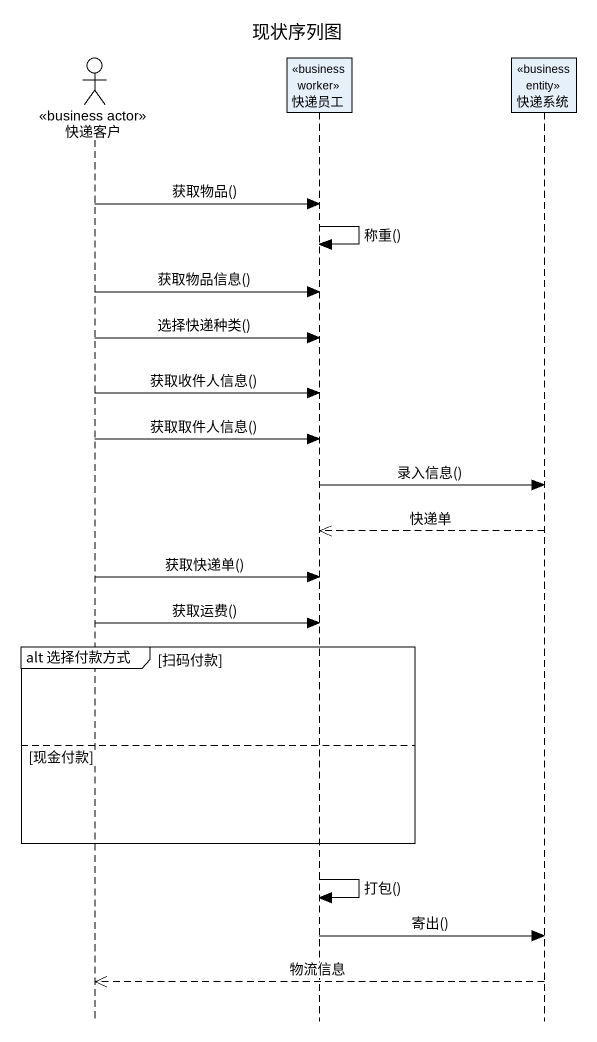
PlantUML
@startuml
title 现状序列图
hide footbox
actor 快递客户 <<business actor>>
participant 快递员工 <<business worker>>
participant 快递系统 <<business entity>>

快递客户 -> 快递员工 : 获取物品()
快递员工 -> 快递员工 : 称重()
快递客户 -> 快递员工 : 获取物品信息()
快递客户 -> 快递员工 : 选择快递种类()
快递客户 -> 快递员工 : 获取收件人信息()
快递客户 -> 快递员工 : 获取取件人信息()
快递员工 -> 快递系统 : 录入信息()
快递系统 -->> 快递员工 : 快递单
快递客户 -> 快递员工 : 获取快递单()
快递客户 -> 快递员工 : 获取运费()
group alt 选择付款方式 [扫码付款]
else 现金付款
end
快递员工 -> 快递员工 : 打包()
快递员工 -> 快递系统 : 寄出()
快递系统 -->> 快递客户 : 物流信息
@enduml
